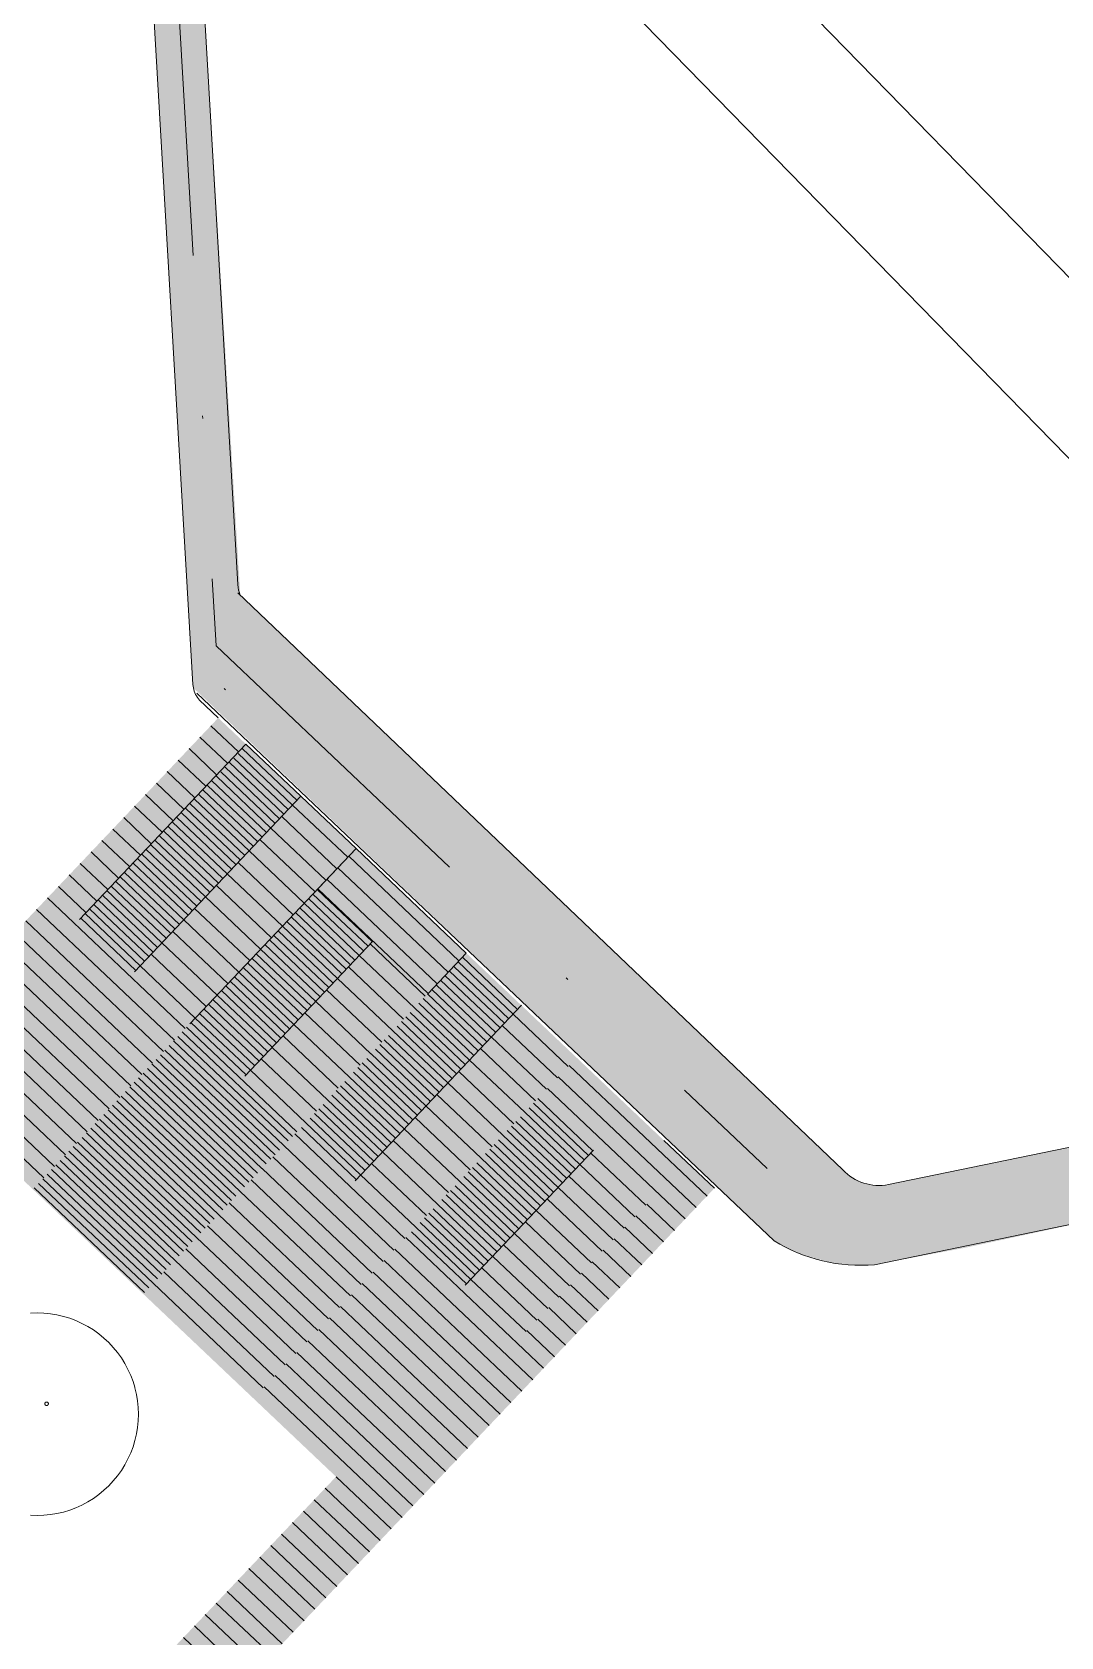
# Model space of a CAD drawing. Header units: inches. Extents: x 501854 to 503583, y 4345579 to 4347155.
# Drawn here: x 503144 to 503184.6, y 4346341.6 to 4346405 of the extents above; entities that cross this region are included whole.
import ezdxf

# ---------------------------------------------------------------- set-up
doc = ezdxf.new("R2010")
doc.units = ezdxf.units.IN
doc.header["$MEASUREMENT"] = 0
doc.linetypes.add('DASHDOT', pattern=[25.399999999999995, 12.7, -6.349999999999999, 0, -6.349999999999999])
for name, color, linetype, lineweight in [('cp_alberi_linea', 252, 'Continuous', 9), ('cp_piattaforme_tratteggio', 16, 'Continuous', 0), ('cp_profilo passerella_linea', 14, 'Continuous', 13), ('cp_recinzioni leggere_linea', 132, 'Continuous', 9), ('cp_retino nav', 124, 'Continuous', 13), ('cp_simboli_linea', 21, 'Continuous', 5)]:
    doc.layers.add(name, color=color, linetype=linetype, lineweight=lineweight)
doc.layers.add('cp_retino_passerella', color=12, linetype='Continuous')
pattern_1 = [(136.515128347441, (3859226.583136024, 7153623.142201738), (-0.1720407560585519, -0.1813890246260832), [])]
pattern_2 = [(136.515128347441, (3859226.583136024, 7153623.142201738), (-0.4301018901463797, -0.4534725615652082), [])]

msp = doc.modelspace()

# ---------------------------------------------------------------- hatches: boundary and pattern name
at = {"layer": 'cp_piattaforme_tratteggio'}
h = msp.add_hatch(dxfattribs=at)
h.set_pattern_fill('ANSI31', color=256, scale=5, angle=-225)
h.set_pattern_definition([(136.5212407144661, (3858909.633712002, 7153973.657444054), (-0.4300535108245638, -0.4535184426541736), [])])
h.paths.add_polyline_path([(503164.3914818344, 4346352.393240048), (503170.9613486505, 4346359.320426275), (503165.5195516891, 4346364.481523451), (503164.0062573648, 4346362.885451307), (503168.3594586939, 4346358.756802138), (503163.3034769757, 4346353.424951805), (503158.9494664154, 4346357.552804827), (503152.7560971141, 4346351.022903178), (503144.0492280272, 4346359.28065292), (503150.2427555312, 4346365.812015845), (503145.8883371811, 4346369.939036584), (503152.4596588428, 4346376.867758467), (503151.3729146219, 4346377.901677719), (503144.7998929153, 4346370.971165013), (503126.6004195277, 4346351.781865604), (503130.7862117916, 4346347.811985658), (503130.8062227438, 4346348.082134368), (503130.7566054484, 4346348.337306996), (503130.5510502073, 4346348.748418267), (503130.2392857656, 4346349.025542373), (503130.14335814, 4346349.337306993), (503130.1433581399, 4346349.744999029), (503130.1310502339, 4346349.917306949), (503130.1310502339, 4346350.337306993), (503129.8793521736, 4346350.665609126), (503129.6310505522, 4346351.357307159), (503129.6218838108, 4346351.337306996), (503129.6870504564, 4346351.201307277), (503129.8793521736, 4346350.665609126), (503130.1310502339, 4346350.337306993), (503130.1310502339, 4346349.917306949), (503130.1433581399, 4346349.744999029), (503130.14335814, 4346349.337306993), (503130.2392857656, 4346349.025542373), (503130.5510502073, 4346348.748418267), (503130.7566054484, 4346348.337306996), (503130.8062227438, 4346348.082134368), (503130.7862117916, 4346347.811985658), (503146.1920591659, 4346333.200805577)])
h.paths.add_polyline_path([(503156.0212233882, 4346347.926199257), (503146.0795987467, 4346337.44213155), (503130.8415742331, 4346351.89414544), (503132.9048124337, 4346354.069598254), (503140.7841017538, 4346362.37735684)], flags=16)
at = {"layer": 'cp_piattaforme_tratteggio', "lineweight": 5}
h = msp.add_hatch(dxfattribs=at)
h.set_pattern_fill('ANSI31', color=256, scale=2, angle=-225)
h.set_pattern_definition(pattern_1)
h.paths.add_polyline_path([(503152.4892489043, 4346376.839694726), (503154.6367192599, 4346374.802898804), (503148.0661911903, 4346367.873864202), (503145.8885085182, 4346369.939217241)])
h = msp.add_hatch(dxfattribs=at)
h.set_pattern_fill('ANSI31', color=256, scale=5, angle=-225)
h.set_pattern_definition(pattern_2)
h.paths.add_polyline_path([(503148.065451975, 4346367.874565171), (503154.6367675851, 4346374.802949755), (503156.8127382043, 4346372.739903561), (503150.2423527503, 4346365.810296701)])
at = {"layer": 'cp_piattaforme_tratteggio'}
h = msp.add_hatch(dxfattribs=at)
h.set_pattern_fill('ANSI31', color=256, scale=5, angle=-225)
h.set_pattern_definition([(136.515128347441, (503144.0492280272, 4346359.28065292), (-0.4301018901463797, -0.4534725615652082), [])])
h.paths.add_polyline_path([(503156.812741556, 4346372.739217279), (503155.300069292, 4346371.144274372), (503159.6531913567, 4346367.015610304), (503161.1660276497, 4346368.610483201)])
at = {"layer": 'cp_piattaforme_tratteggio', "lineweight": 5}
h = msp.add_hatch(dxfattribs=at)
h.set_pattern_fill('ANSI31', color=256, scale=2, angle=-225)
h.set_pattern_definition(pattern_1)
h.paths.add_polyline_path([(503150.2417063783, 4346365.810909629), (503155.2991864158, 4346371.144340034), (503157.4765685053, 4346369.079615155), (503152.4190611509, 4346363.746211199)])
h = msp.add_hatch(dxfattribs=at)
h.set_pattern_fill('ANSI31', color=256, scale=5, angle=-225)
h.set_pattern_definition(pattern_2)
h.paths.add_polyline_path([(503152.4192415595, 4346363.746040124), (503154.6044007774, 4346361.673939957), (503159.6500744861, 4346367.018565835), (503157.4765685053, 4346369.079615155)])
h = msp.add_hatch(dxfattribs=at)
h.set_pattern_fill('ANSI31', color=256, scale=2, angle=-225)
h.set_pattern_definition(pattern_1)
h.paths.add_polyline_path([(503163.3427176553, 4346366.546071626), (503161.1663248495, 4346368.610201333), (503160.9492974119, 4346368.381354436), (503154.6044010842, 4346361.673941144), (503156.7728781141, 4346359.618028249)])
h = msp.add_hatch(dxfattribs=at)
h.set_pattern_fill('ANSI31', color=256, scale=5, angle=-225)
h.set_pattern_definition(pattern_2)
h.paths.add_polyline_path([(503165.5195516891, 4346364.481523452), (503163.3427176554, 4346366.546071627), (503156.7728781142, 4346359.618028249), (503158.9493936867, 4346357.554494085), (503164.0062573651, 4346362.885451307)])
h = msp.add_hatch(dxfattribs=at)
h.set_pattern_fill('ANSI31', color=256, scale=2, angle=-225)
h.set_pattern_definition(pattern_1)
h.paths.add_polyline_path([(503144.0492280272, 4346359.28065292), (503148.4025646181, 4346355.151674774), (503154.5961303691, 4346361.681783548), (503150.24235275, 4346365.810296701)])
h = msp.add_hatch(dxfattribs=at)
h.set_pattern_fill('ANSI31', color=256, scale=2, angle=-225)
h.set_pattern_definition(pattern_1)
h.paths.add_polyline_path([(503166.1825036271, 4346360.820752984), (503164.0055871632, 4346362.88466723), (503158.9508186929, 4346357.553143049), (503161.1269048236, 4346355.489306458)])
h = msp.add_hatch(dxfattribs=at)
h.set_pattern_fill('ANSI31', color=256, scale=5, angle=-225)
h.set_pattern_definition(pattern_2)
h.paths.add_polyline_path([(503148.4026625709, 4346355.15177805), (503152.756097114, 4346351.022903179), (503158.9496291278, 4346357.554270865), (503154.5956873752, 4346361.682202531)])
h = msp.add_hatch(dxfattribs=at)
h.set_pattern_fill('ANSI31', color=256, scale=5, angle=-225)
h.set_pattern_definition(pattern_2)
h.paths.add_polyline_path([(503168.3594586937, 4346358.756802139), (503166.182503627, 4346360.820752985), (503161.1269048235, 4346355.489306459), (503163.3030661201, 4346353.42539858)])
at = {"layer": 'cp_retino nav'}
h = msp.add_hatch(color=256, dxfattribs=at)
h.dxf.hatch_style = 1
h.paths.add_polyline_path([(503140.7841017536, 4346362.37735684), (503138.6073512707, 4346364.441825774), (503126.6004195275, 4346351.781865604), (503146.1920591658, 4346333.200805577), (503158.197940667, 4346345.861761816), (503156.0212233884, 4346347.926199257), (503146.0795987463, 4346337.44213155), (503130.8415742333, 4346351.89414544), (503132.9055352395, 4346354.068913529), (503132.9419499844, 4346354.108755628)])
h.paths.add_polyline_path([(503170.9607739862, 4346359.320971298), (503151.3713010483, 4346377.899976388), (503138.6073512707, 4346364.441825774), (503140.7841017536, 4346362.37735684), (503158.1979406668, 4346345.861761816)])
at = {"layer": 'cp_retino_passerella'}
h = msp.add_hatch(color=256, dxfattribs=at)
h.dxf.hatch_style = 1
h.paths.add_polyline_path([(503150.6370354916, 4346408.891406515), (503148.6392079642, 4346408.805791473), (503150.3870099382, 4346379.087175161), (503173.3192282016, 4346357.247153932), (503174.0759886655, 4346356.823904469), (503174.9151027181, 4346356.558147205), (503175.6518865536, 4346356.374163435), (503176.5050970546, 4346356.280771703), (503177.2897280728, 4346356.301021014), (503180.9242191268, 4346356.981861688), (503187.8455551409, 4346358.475994779), (503198.4013822089, 4346360.650968542), (503201.957004542, 4346360.321712262), (503204.9799291993, 4346358.42097915), (503221.3248546894, 4346342.580039906), (503223.5941568432, 4346344.544527644), (503207.2261019163, 4346360.407883141), (503206.1876017926, 4346361.345547193), (503204.7947628028, 4346362.267655961), (503203.806811452, 4346362.752974778), (503202.2953853597, 4346363.272906687), (503200.9699631363, 4346363.532274871), (503199.7066810811, 4346363.661691463), (503198.6053687195, 4346363.613162598), (503197.6660051401, 4346363.548452417), (503192.557952849, 4346362.499838764), (503187.2161571216, 4346361.399241416), (503185.3513243585, 4346361.015020437), (503182.9260615889, 4346360.515331211), (503181.5089992604, 4346360.223366651), (503177.8392903802, 4346359.467277863), (503177.3489977048, 4346359.429853705), (503176.8726347044, 4346359.515995741), (503176.4209054008, 4346359.737498448), (503176.0401495838, 4346360.043134191), (503174.6073231139, 4346361.405802267), (503152.2414242068, 4346382.739071134)])

# ---------------------------------------------------------------- linework, layer by layer
at = {"layer": 'cp_alberi_linea'}
msp.add_lwpolyline([(503143.9571162252, 4346346.404585596), (503144.2187287421, 4346346.396021289), (503144.4803412591, 4346346.404585596), (503144.740833511, 4346346.430241844), (503144.9990900302, 4346346.472880168), (503145.2540049226, 4346346.532317984), (503145.5044866033, 4346346.608300772), (503145.7494624715, 4346346.700503159), (503145.987883503, 4346346.808530324), (503146.2187287422, 4346346.931919675), (503146.4410096742, 4346347.070142839), (503146.6537744581, 4346347.222607928), (503146.8561120025, 4346347.38866206), (503147.0471558669, 4346347.567594164), (503147.2260879721, 4346347.758638029), (503147.3921421033, 4346347.960975573), (503147.5446071913, 4346348.173740358), (503147.6828303572, 4346348.39602129), (503147.8062197082, 4346348.626866529), (503147.9142468722, 4346348.865287559), (503148.0064492601, 4346349.110263428), (503148.0824320472, 4346349.360745109), (503148.1302268684, 4346349.565725916), (503148.1418698636, 4346349.615660001), (503148.1845081876, 4346349.873916521), (503148.210164435, 4346350.134408773), (503148.2187287421, 4346350.396021289), (503148.210164435, 4346350.657633807), (503148.1845081876, 4346350.918126058), (503148.1418698636, 4346351.176382578), (503148.0824320472, 4346351.43129747), (503148.07161044, 4346351.466971527), (503148.0064492601, 4346351.68177915), (503147.9142468722, 4346351.926755018), (503147.8062197082, 4346352.165176051), (503147.6828303572, 4346352.396021289), (503147.5446071913, 4346352.618302221), (503147.3921421033, 4346352.831067006), (503147.2260879721, 4346353.03340455), (503147.0471558669, 4346353.224448414), (503146.8561120025, 4346353.403380518), (503146.6537744581, 4346353.569434651), (503146.4410096742, 4346353.721899738), (503146.218728742, 4346353.860122905), (503145.987883503, 4346353.983512255), (503145.7494624715, 4346354.091539419), (503145.5044866033, 4346354.183741807), (503145.2540049226, 4346354.259724594), (503144.9990900302, 4346354.319162411), (503144.740833511, 4346354.361800734), (503144.4803412591, 4346354.387456982), (503144.2187287421, 4346354.39602129), (503143.9571162252, 4346354.387456982)], dxfattribs=at)
msp.add_lwpolyline([(503144.6627336784, 4346350.811797199), (503144.6622840538, 4346350.816362313), (503144.6615368191, 4346350.820888247), (503144.6604951741, 4346350.825355619), (503144.6591635791, 4346350.829745299), (503144.6575477365, 4346350.83403849), (503144.6556545652, 4346350.838216809), (503144.6534921725, 4346350.842262361), (503144.6510698177, 4346350.846157823), (503144.648397874, 4346350.849886517), (503144.6454877828, 4346350.853432474), (503144.6423520057, 4346350.856780508), (503144.6390039707, 4346350.859916285), (503144.6354580143, 4346350.862826377), (503144.6317293212, 4346350.865498321), (503144.6278338577, 4346350.867920675), (503144.6237883054, 4346350.870083068), (503144.6196099875, 4346350.871976239), (503144.6153167966, 4346350.873592083), (503144.6109271164, 4346350.874923677), (503144.6064597444, 4346350.875965322), (503144.6019338106, 4346350.876712556), (503144.5973686956, 4346350.877162182), (503144.5927839481, 4346350.87731227), (503144.5881992006, 4346350.877162182), (503144.5836340855, 4346350.876712556), (503144.5791081517, 4346350.875965322), (503144.5746407797, 4346350.874923677), (503144.5702510996, 4346350.873592083), (503144.5659579086, 4346350.871976239), (503144.5617795907, 4346350.870083068), (503144.5577340385, 4346350.867920675), (503144.553838575, 4346350.865498321), (503144.5501098819, 4346350.862826377), (503144.5465639254, 4346350.859916285), (503144.5432158904, 4346350.856780508), (503144.5400801134, 4346350.853432474), (503144.5371700222, 4346350.849886517), (503144.5344980784, 4346350.846157823), (503144.5320757237, 4346350.842262361), (503144.5299133309, 4346350.838216809), (503144.5280201596, 4346350.83403849), (503144.5264043171, 4346350.829745299), (503144.525072722, 4346350.825355619), (503144.524031077, 4346350.820888247), (503144.5232838423, 4346350.816362313), (503144.5228342177, 4346350.811797199), (503144.5226841286, 4346350.80721245), (503144.5228342177, 4346350.802627703), (503144.5232838423, 4346350.798062588), (503144.524031077, 4346350.793536655), (503144.525072722, 4346350.789069282), (503144.5264043171, 4346350.784679603), (503144.5280201596, 4346350.780386411), (503144.5299133309, 4346350.776208093), (503144.5320757237, 4346350.772162541), (503144.5344980784, 4346350.768267078), (503144.5371700222, 4346350.764538384), (503144.5400801134, 4346350.760992428), (503144.5432158904, 4346350.757644393), (503144.5465639254, 4346350.754508616), (503144.5501098819, 4346350.751598525), (503144.553838575, 4346350.748926581), (503144.5577340383, 4346350.746504226), (503144.5617795907, 4346350.744341833), (503144.5659579086, 4346350.742448662), (503144.5702510996, 4346350.74083282), (503144.5746407797, 4346350.739501224), (503144.5791081517, 4346350.738459579), (503144.5836340855, 4346350.737712346), (503144.5881992006, 4346350.73726272), (503144.5927839481, 4346350.737112631), (503144.5973686956, 4346350.73726272), (503144.6019338106, 4346350.737712346), (503144.6064597444, 4346350.738459579), (503144.6109271164, 4346350.739501224), (503144.6153167966, 4346350.74083282), (503144.6196099875, 4346350.742448662), (503144.6237883054, 4346350.744341833), (503144.6278338578, 4346350.746504226), (503144.6317293212, 4346350.748926581), (503144.6354580143, 4346350.751598525), (503144.6390039707, 4346350.754508616), (503144.6423520057, 4346350.757644393), (503144.6454877828, 4346350.760992428), (503144.648397874, 4346350.764538384), (503144.6510698177, 4346350.768267078), (503144.6534921725, 4346350.772162541), (503144.6556545652, 4346350.776208093), (503144.6575477365, 4346350.780386411), (503144.6591635791, 4346350.784679603), (503144.6604951741, 4346350.789069282), (503144.6615368191, 4346350.793536655), (503144.6622840538, 4346350.798062588), (503144.6627336784, 4346350.802627703), (503144.6628837676, 4346350.80721245)], close=True, dxfattribs=at)
at = {"layer": 'cp_piattaforme_tratteggio'}
for points in [[(503145.8883371811, 4346369.939036584), (503152.4596596837, 4346376.86775767), (503156.8127381603, 4346372.739903514), (503150.2426754621, 4346365.811359675)], [(503154.6361989221, 4346374.803830592), (503148.0654519752, 4346367.87456517)], [(503155.3000112126, 4346371.144329457), (503156.8130236556, 4346372.739632789), (503161.1660375173, 4346368.610473842), (503159.6536650408, 4346367.015161055), (503155.2994719705, 4346371.144069254)], [(503157.4767335399, 4346369.079844451), (503152.4190608784, 4346363.746210912)], [(503163.3427176551, 4346366.546071626), (503156.7733987177, 4346359.618577237)], [(503166.1828580295, 4346360.821126723), (503161.1267062013, 4346355.489096999)]]:
    msp.add_lwpolyline(points, dxfattribs=at)
at = {"layer": 'cp_profilo passerella_linea'}
for points in [[(503148.6392079642, 4346408.805791473), (503150.3696830758, 4346379.222955461), (503150.3760205559, 4346379.154768498), (503150.3870099382, 4346379.087175161), (503150.4025996871, 4346379.020492438), (503150.4227166922, 4346378.955033048), (503150.4472666122, 4346378.891103969), (503150.4761343175, 4346378.829005005), (503150.5091844288, 4346378.769027378), (503150.5462619541, 4346378.711452358), (503150.5871930132, 4346378.656549953), (503150.6317856549, 4346378.604577633)], [(503151.6069769274, 4346379.057911028), (503151.655022029, 4346379.009112524)], [(503150.6317856549, 4346378.604577633), (503151.3729146219, 4346377.901677719)], [(503170.960756806, 4346359.320953181), (503168.9711397688, 4346361.207581461)]]:
    msp.add_lwpolyline(points, dxfattribs=at)
for points in [[(503150.6376275193, 4346408.891255474), (503152.1424492928, 4346383.166010739, 0.0848884614173184), (503152.2414242068, 4346382.739071134, 0.0848884614173184)], [(503152.1393420042, 4346382.836440217), (503176.0305720672, 4346360.048264495, 0.2563455746330793), (503177.8392903802, 4346359.467277863), (503196.5930238629, 4346363.33120497)], [(503150.5228889528, 4346378.871761721), (503173.3192282016, 4346357.247153932, 0.1615407422256845), (503177.2897280728, 4346356.301021014), (503198.4013822089, 4346360.650968542)]]:
    msp.add_lwpolyline(points, format="xyb", dxfattribs=at)
at = {"layer": 'cp_recinzioni leggere_linea'}
for points in [[(503231.8625167271, 4346352.485371292), (503191.8034367981, 4346388.307234777), (503167.7273269895, 4346412.962400148), (503157.2631515138, 4346423.678249963), (503131.9216549591, 4346449.629235953), (503131.5765125349, 4346449.958557892), (503131.140872348, 4346450.319044315), (503130.7527810543, 4346450.596463461), (503112.7733315212, 4346462.512065198, 0.0839144866878775), (503110.1230024836, 4346463.688765498), (503066.1958164163, 4346474.92402972)], [(503218.2207483203, 4346357.474025238), (503188.3281070602, 4346384.709543539), (503164.1500341955, 4346409.469124284), (503153.6858587196, 4346420.1849741), (503128.4060845306, 4346446.072753236), (503128.2527322371, 4346446.219076234), (503128.0894309155, 4346446.354205893), (503127.9169957546, 4346446.47746765), (503110.0111866892, 4346458.344265307, 0.0839144866946033), (503108.8840352595, 4346458.844701067), (503071.9560579075, 4346468.289776427)]]:
    msp.add_lwpolyline(points, format="xyb", dxfattribs=at)
at = {"layer": 'cp_simboli_linea', "linetype": 'DASHDOT'}
for points in [[(503149.6384177418, 4346408.848523473), (503151.2826207817, 4346380.740526671)], [(503151.2826207816, 4346380.740526671), (503173.0497934926, 4346360.096152324)]]:
    msp.add_lwpolyline(points, dxfattribs=at)

doc.saveas('drawing.dxf')
